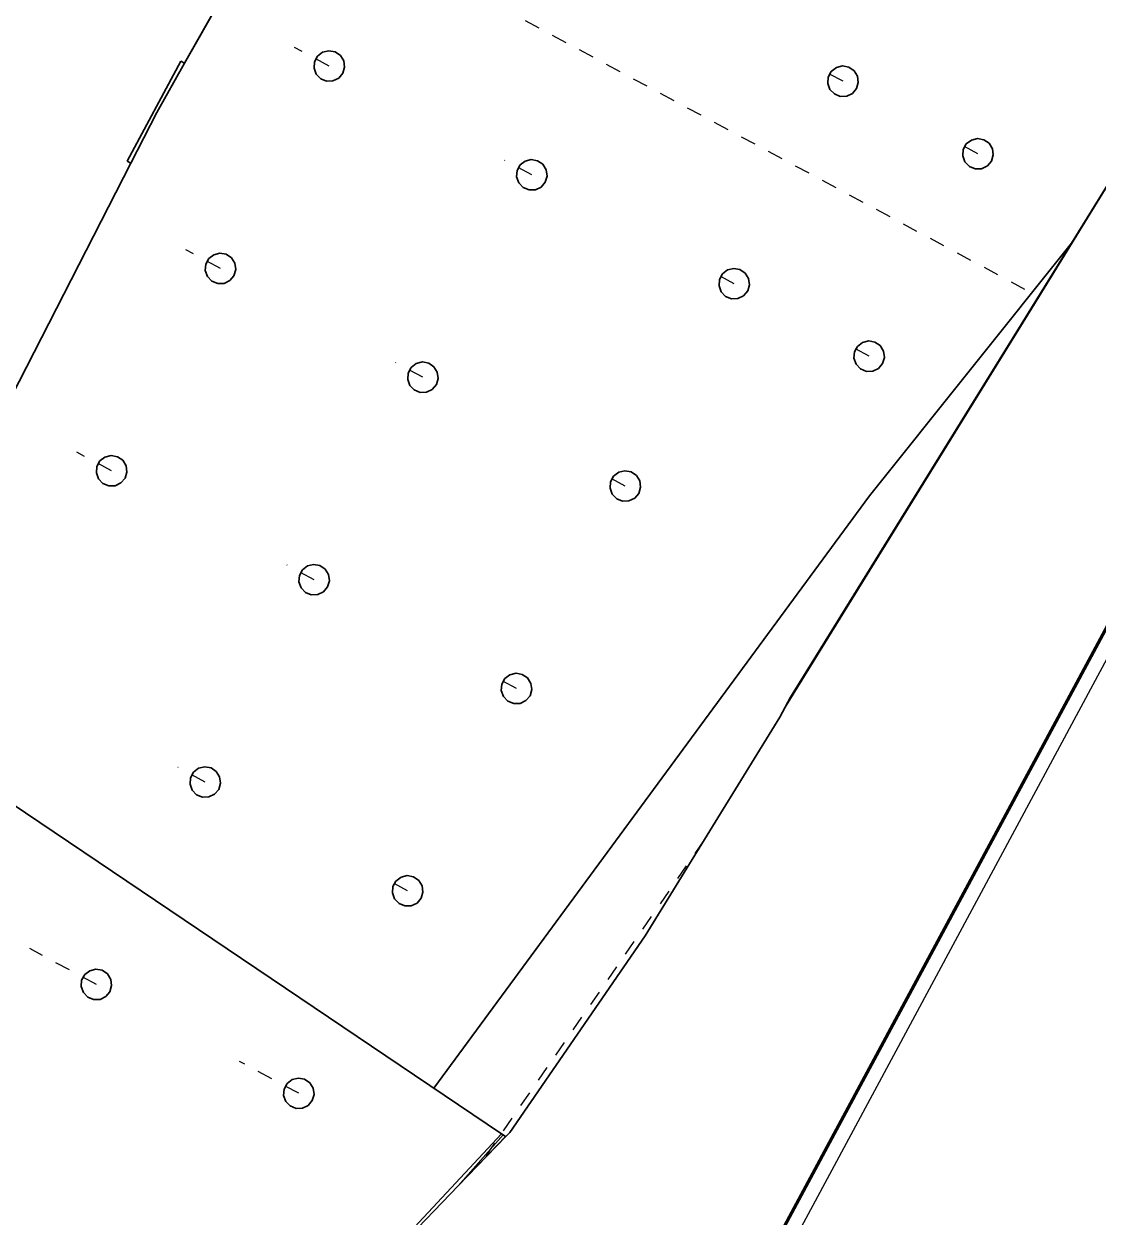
# Model space of a CAD drawing. Header units: metres. Extents: x 2711799 to 2711985, y 1236908 to 1237087.
# Drawn here: x 2711836.39 to 2711843.4, y 1236916.34 to 1236924.13 of the extents above; entities that cross this region are included whole.
import ezdxf

# ---------------------------------------------------------------- set-up
doc = ezdxf.new("R2010")
doc.units = ezdxf.units.M
doc.linetypes.add('AUSGEZOGEN', pattern=[0])
doc.linetypes.add('VERDECKT2_S2', pattern=[0.18, 0.1, -0.08])
for name, color, linetype, lineweight in [('XR$9$Beton Ansicht', 7, 'AUSGEZOGEN', 35), ('XR$9$Beton verdeckt vorne', 7, 'VERDECKT2_S2', 25), ('XR$9$STANDARD_1', 7, 'AUSGEZOGEN', 13)]:
    doc.layers.add(name, color=color, linetype=linetype, lineweight=lineweight)

msp = doc.modelspace()

# ---------------------------------------------------------------- linework, layer by layer
at = {"layer": 'XR$9$Beton Ansicht', "transparency": 33554687}
for p, q in [((2711837.4344, 1236923.8731, 640.05), (2711841.3089, 1236930.7367, 640.05)), ((2711837.4344, 1236923.8731, 640.05), (2711839.3667, 1236927.2962, 640.05)), ((2711839.3667, 1236927.2962, 640.05), (2711837.4344, 1236923.8731, 640.05)), ((2711837.0596, 1236923.2344, 640.05), (2711837.41, 1236923.8861, 640.05)), ((2711837.0596, 1236923.2344, 640.05), (2711837.41, 1236923.8861, 640.05)), ((2711837.41, 1236923.8861, 640.05), (2711837.0596, 1236923.2344, 640.05)), ((2711837.41, 1236923.8861, 640.05), (2711837.4344, 1236923.8731, 640.05)), ((2711837.4344, 1236923.8731, 640.05), (2711837.41, 1236923.8861, 640.05)), ((2711837.41, 1236923.8861, 640.05), (2711837.4344, 1236923.8731, 640.05)), ((2711838.2796, 1236923.8407, 640.05), (2711838.2827, 1236923.8822, 640.05)), ((2711838.2827, 1236923.8822, 640.05), (2711838.3024, 1236923.9188, 640.05)), ((2711838.3024, 1236923.9188, 640.05), (2711838.3353, 1236923.9443, 640.05)), ((2711838.3353, 1236923.9443, 640.05), (2711838.3757, 1236923.9541, 640.05)), ((2711838.3757, 1236923.9541, 640.05), (2711838.4166, 1236923.9467, 640.05)), ((2711838.4166, 1236923.9467, 640.05), (2711838.451, 1236923.9233, 640.05)), ((2711838.451, 1236923.9233, 640.05), (2711838.4729, 1236923.888, 640.05)), ((2711838.4729, 1236923.888, 640.05), (2711838.4784, 1236923.8468, 640.05)), ((2711837.4344, 1236923.8731, 640.05), (2711837.2524, 1236923.5508, 640.05)), ((2711837.2524, 1236923.5508, 640.05), (2711837.4344, 1236923.8731, 640.05)), ((2711838.2937, 1236923.8016, 640.05), (2711838.2796, 1236923.8407, 640.05)), ((2711838.3224, 1236923.7716, 640.05), (2711838.2937, 1236923.8016, 640.05)), ((2711838.4668, 1236923.8068, 640.05), (2711838.4399, 1236923.7751, 640.05)), ((2711838.4784, 1236923.8468, 640.05), (2711838.4668, 1236923.8068, 640.05)), ((2711841.6354, 1236923.7827, 640.05), (2711841.655, 1236923.8194, 640.05)), ((2711841.655, 1236923.8194, 640.05), (2711841.6879, 1236923.8448, 640.05)), ((2711841.6879, 1236923.8448, 640.05), (2711841.7283, 1236923.8547, 640.05)), ((2711841.7283, 1236923.8547, 640.05), (2711841.7692, 1236923.8473, 640.05)), ((2711841.7692, 1236923.8473, 640.05), (2711841.8036, 1236923.8239, 640.05)), ((2711841.8036, 1236923.8239, 640.05), (2711841.8255, 1236923.7885, 640.05)), ((2711838.3609, 1236923.7558, 640.05), (2711838.3224, 1236923.7716, 640.05)), ((2711838.4025, 1236923.7571, 640.05), (2711838.3609, 1236923.7558, 640.05)), ((2711838.4399, 1236923.7751, 640.05), (2711838.4025, 1236923.7571, 640.05)), ((2711841.6323, 1236923.7413, 640.05), (2711841.6354, 1236923.7827, 640.05)), ((2711841.6463, 1236923.7021, 640.05), (2711841.6323, 1236923.7413, 640.05)), ((2711841.8311, 1236923.7473, 640.05), (2711841.8194, 1236923.7074, 640.05)), ((2711841.8255, 1236923.7885, 640.05), (2711841.8311, 1236923.7473, 640.05)), ((2711843.9, 1236923.7951, 640.05), (2711843.0091, 1236922.3488, 640.05)), ((2711843.9, 1236923.7951, 640.05), (2711843.2219, 1236922.6985, 640.05)), ((2711843.2219, 1236922.6985, 640.05), (2711843.9, 1236923.7951, 640.05)), ((2711841.6751, 1236923.6721, 640.05), (2711841.6463, 1236923.7021, 640.05)), ((2711841.7135, 1236923.6563, 640.05), (2711841.6751, 1236923.6721, 640.05)), ((2711841.7551, 1236923.6576, 640.05), (2711841.7135, 1236923.6563, 640.05)), ((2711841.7926, 1236923.6757, 640.05), (2711841.7551, 1236923.6576, 640.05)), ((2711841.8194, 1236923.7074, 640.05), (2711841.7926, 1236923.6757, 640.05)), ((2711837.2524, 1236923.5508, 640.05), (2711837.0838, 1236923.2214, 640.05)), ((2711837.0838, 1236923.2214, 640.05), (2711837.2524, 1236923.5508, 640.05)), ((2711842.5161, 1236923.3092, 640.05), (2711842.5358, 1236923.3458, 640.05)), ((2711842.5358, 1236923.3458, 640.05), (2711842.5687, 1236923.3713, 640.05)), ((2711842.5687, 1236923.3713, 640.05), (2711842.6091, 1236923.3811, 640.05)), ((2711842.6091, 1236923.3811, 640.05), (2711842.65, 1236923.3737, 640.05)), ((2711842.65, 1236923.3737, 640.05), (2711842.6844, 1236923.3503, 640.05)), ((2711842.6844, 1236923.3503, 640.05), (2711842.7063, 1236923.315, 640.05)), ((2711842.513, 1236923.2677, 640.05), (2711842.5161, 1236923.3092, 640.05)), ((2711842.5271, 1236923.2286, 640.05), (2711842.513, 1236923.2677, 640.05)), ((2711842.7118, 1236923.2738, 640.05), (2711842.7002, 1236923.2338, 640.05)), ((2711842.7063, 1236923.315, 640.05), (2711842.7118, 1236923.2738, 640.05)), ((2711836.1081, 1236921.3163, 640.05), (2711837.0838, 1236923.2214, 640.05)), ((2711836.1081, 1236921.3163, 640.05), (2711837.0838, 1236923.2214, 640.05)), ((2711837.0838, 1236923.2214, 640.05), (2711836.1081, 1236921.3163, 640.05)), ((2711837.0838, 1236923.2214, 640.05), (2711837.0596, 1236923.2344, 640.05)), ((2711837.0838, 1236923.2214, 640.05), (2711837.0596, 1236923.2344, 640.05)), ((2711837.0596, 1236923.2344, 640.05), (2711837.0838, 1236923.2214, 640.05)), ((2711839.6039, 1236923.1719, 640.05), (2711839.6236, 1236923.2085, 640.05)), ((2711839.6236, 1236923.2085, 640.05), (2711839.6565, 1236923.234, 640.05)), ((2711839.6565, 1236923.234, 640.05), (2711839.6969, 1236923.2438, 640.05)), ((2711839.6969, 1236923.2438, 640.05), (2711839.7378, 1236923.2364, 640.05)), ((2711839.7378, 1236923.2364, 640.05), (2711839.7721, 1236923.213, 640.05)), ((2711839.7721, 1236923.213, 640.05), (2711839.794, 1236923.1777, 640.05)), ((2711839.794, 1236923.1777, 640.05), (2711839.7996, 1236923.1364, 640.05)), ((2711842.5558, 1236923.1985, 640.05), (2711842.5271, 1236923.2286, 640.05)), ((2711842.5943, 1236923.1828, 640.05), (2711842.5558, 1236923.1985, 640.05)), ((2711842.6359, 1236923.1841, 640.05), (2711842.5943, 1236923.1828, 640.05)), ((2711842.6733, 1236923.2021, 640.05), (2711842.6359, 1236923.1841, 640.05)), ((2711842.7002, 1236923.2338, 640.05), (2711842.6733, 1236923.2021, 640.05)), ((2711839.6008, 1236923.1304, 640.05), (2711839.6039, 1236923.1719, 640.05)), ((2711839.6148, 1236923.0913, 640.05), (2711839.6008, 1236923.1304, 640.05)), ((2711839.7996, 1236923.1364, 640.05), (2711839.788, 1236923.0965, 640.05)), ((2711839.6436, 1236923.0612, 640.05), (2711839.6148, 1236923.0913, 640.05)), ((2711839.6821, 1236923.0455, 640.05), (2711839.6436, 1236923.0612, 640.05)), ((2711839.7236, 1236923.0467, 640.05), (2711839.6821, 1236923.0455, 640.05)), ((2711839.7611, 1236923.0648, 640.05), (2711839.7236, 1236923.0467, 640.05)), ((2711839.788, 1236923.0965, 640.05), (2711839.7611, 1236923.0648, 640.05)), ((2711837.625, 1236922.6231, 640.05), (2711837.6654, 1236922.633, 640.05)), ((2711837.6654, 1236922.633, 640.05), (2711837.7063, 1236922.6256, 640.05)), ((2711843.2219, 1236922.6985, 640.05), (2711841.388, 1236919.7338, 640.05)), ((2711841.388, 1236919.7338, 640.05), (2711843.2219, 1236922.6985, 640.05)), ((2711841.905, 1236921.0494, 640.05), (2711843.2219, 1236922.6985, 640.05)), ((2711843.2219, 1236922.6985, 640.05), (2711841.905, 1236921.0494, 640.05)), ((2711837.5693, 1236922.5196, 640.05), (2711837.5724, 1236922.561, 640.05)), ((2711837.5724, 1236922.561, 640.05), (2711837.5921, 1236922.5977, 640.05)), ((2711837.5921, 1236922.5977, 640.05), (2711837.625, 1236922.6231, 640.05)), ((2711837.7063, 1236922.6256, 640.05), (2711837.7407, 1236922.6022, 640.05)), ((2711837.7407, 1236922.6022, 640.05), (2711837.7625, 1236922.5668, 640.05)), ((2711837.7625, 1236922.5668, 640.05), (2711837.7681, 1236922.5256, 640.05)), ((2711837.5834, 1236922.4804, 640.05), (2711837.5693, 1236922.5196, 640.05)), ((2711837.6121, 1236922.4504, 640.05), (2711837.5834, 1236922.4804, 640.05)), ((2711837.7565, 1236922.4857, 640.05), (2711837.7296, 1236922.454, 640.05)), ((2711837.7681, 1236922.5256, 640.05), (2711837.7565, 1236922.4857, 640.05)), ((2711840.925, 1236922.4616, 640.05), (2711840.9447, 1236922.4982, 640.05)), ((2711840.9447, 1236922.4982, 640.05), (2711840.9776, 1236922.5237, 640.05)), ((2711840.9776, 1236922.5237, 640.05), (2711841.018, 1236922.5335, 640.05)), ((2711841.018, 1236922.5335, 640.05), (2711841.0589, 1236922.5261, 640.05)), ((2711841.0589, 1236922.5261, 640.05), (2711841.0933, 1236922.5027, 640.05)), ((2711841.0933, 1236922.5027, 640.05), (2711841.1152, 1236922.4673, 640.05)), ((2711837.6506, 1236922.4346, 640.05), (2711837.6121, 1236922.4504, 640.05)), ((2711837.6922, 1236922.4359, 640.05), (2711837.6506, 1236922.4346, 640.05)), ((2711837.7296, 1236922.454, 640.05), (2711837.6922, 1236922.4359, 640.05)), ((2711840.922, 1236922.4201, 640.05), (2711840.925, 1236922.4616, 640.05)), ((2711840.936, 1236922.381, 640.05), (2711840.922, 1236922.4201, 640.05)), ((2711841.1208, 1236922.4261, 640.05), (2711841.1091, 1236922.3862, 640.05)), ((2711841.1152, 1236922.4673, 640.05), (2711841.1208, 1236922.4261, 640.05)), ((2711840.9647, 1236922.3509, 640.05), (2711840.936, 1236922.381, 640.05)), ((2711841.0032, 1236922.3352, 640.05), (2711840.9647, 1236922.3509, 640.05)), ((2711841.0448, 1236922.3364, 640.05), (2711841.0032, 1236922.3352, 640.05)), ((2711841.0822, 1236922.3545, 640.05), (2711841.0448, 1236922.3364, 640.05)), ((2711841.1091, 1236922.3862, 640.05), (2711841.0822, 1236922.3545, 640.05)), ((2711843.0091, 1236922.3488, 640.05), (2711841.3597, 1236919.6812, 640.05)), ((2711841.8058, 1236921.988, 640.05), (2711841.8255, 1236922.0247, 640.05)), ((2711841.8255, 1236922.0247, 640.05), (2711841.8584, 1236922.0501, 640.05)), ((2711841.8584, 1236922.0501, 640.05), (2711841.8988, 1236922.06, 640.05)), ((2711841.8988, 1236922.06, 640.05), (2711841.9397, 1236922.0526, 640.05)), ((2711841.9397, 1236922.0526, 640.05), (2711841.9741, 1236922.0292, 640.05)), ((2711841.9741, 1236922.0292, 640.05), (2711841.9959, 1236921.9938, 640.05)), ((2711841.8027, 1236921.9466, 640.05), (2711841.8058, 1236921.988, 640.05)), ((2711841.8168, 1236921.9074, 640.05), (2711841.8027, 1236921.9466, 640.05)), ((2711842.0015, 1236921.9526, 640.05), (2711841.9899, 1236921.9127, 640.05)), ((2711841.9959, 1236921.9938, 640.05), (2711842.0015, 1236921.9526, 640.05)), ((2711838.8936, 1236921.8507, 640.05), (2711838.9133, 1236921.8874, 640.05)), ((2711838.9133, 1236921.8874, 640.05), (2711838.9462, 1236921.9128, 640.05)), ((2711838.9462, 1236921.9128, 640.05), (2711838.9865, 1236921.9227, 640.05)), ((2711838.9865, 1236921.9227, 640.05), (2711839.0275, 1236921.9153, 640.05)), ((2711839.0275, 1236921.9153, 640.05), (2711839.0618, 1236921.8919, 640.05)), ((2711839.0618, 1236921.8919, 640.05), (2711839.0837, 1236921.8565, 640.05)), ((2711839.0837, 1236921.8565, 640.05), (2711839.0893, 1236921.8153, 640.05)), ((2711841.8455, 1236921.8774, 640.05), (2711841.8168, 1236921.9074, 640.05)), ((2711841.884, 1236921.8616, 640.05), (2711841.8455, 1236921.8774, 640.05)), ((2711841.9256, 1236921.8629, 640.05), (2711841.884, 1236921.8616, 640.05)), ((2711841.963, 1236921.881, 640.05), (2711841.9256, 1236921.8629, 640.05)), ((2711841.9899, 1236921.9127, 640.05), (2711841.963, 1236921.881, 640.05)), ((2711838.8905, 1236921.8093, 640.05), (2711838.8936, 1236921.8507, 640.05)), ((2711838.9045, 1236921.7701, 640.05), (2711838.8905, 1236921.8093, 640.05)), ((2711839.0777, 1236921.7754, 640.05), (2711839.0508, 1236921.7436, 640.05)), ((2711839.0893, 1236921.8153, 640.05), (2711839.0777, 1236921.7754, 640.05)), ((2711838.9333, 1236921.7401, 640.05), (2711838.9045, 1236921.7701, 640.05)), ((2711838.9718, 1236921.7243, 640.05), (2711838.9333, 1236921.7401, 640.05)), ((2711839.0133, 1236921.7256, 640.05), (2711838.9718, 1236921.7243, 640.05)), ((2711839.0508, 1236921.7436, 640.05), (2711839.0133, 1236921.7256, 640.05)), ((2711836.9147, 1236921.302, 640.05), (2711836.9551, 1236921.3118, 640.05)), ((2711836.9551, 1236921.3118, 640.05), (2711836.996, 1236921.3044, 640.05)), ((2711836.859, 1236921.1984, 640.05), (2711836.8621, 1236921.2399, 640.05)), ((2711836.8621, 1236921.2399, 640.05), (2711836.8818, 1236921.2765, 640.05)), ((2711836.8818, 1236921.2765, 640.05), (2711836.9147, 1236921.302, 640.05)), ((2711836.996, 1236921.3044, 640.05), (2711837.0304, 1236921.281, 640.05)), ((2711837.0304, 1236921.281, 640.05), (2711837.0522, 1236921.2456, 640.05)), ((2711837.0522, 1236921.2456, 640.05), (2711837.0578, 1236921.2044, 640.05)), ((2711836.8731, 1236921.1593, 640.05), (2711836.859, 1236921.1984, 640.05)), ((2711836.9018, 1236921.1292, 640.05), (2711836.8731, 1236921.1593, 640.05)), ((2711837.0462, 1236921.1645, 640.05), (2711837.0193, 1236921.1328, 640.05)), ((2711837.0578, 1236921.2044, 640.05), (2711837.0462, 1236921.1645, 640.05)), ((2711840.2147, 1236921.1404, 640.05), (2711840.2344, 1236921.177, 640.05)), ((2711840.2344, 1236921.177, 640.05), (2711840.2673, 1236921.2025, 640.05)), ((2711840.2673, 1236921.2025, 640.05), (2711840.3077, 1236921.2124, 640.05)), ((2711840.3077, 1236921.2124, 640.05), (2711840.3486, 1236921.205, 640.05)), ((2711840.3486, 1236921.205, 640.05), (2711840.383, 1236921.1816, 640.05)), ((2711840.383, 1236921.1816, 640.05), (2711840.4049, 1236921.1462, 640.05)), ((2711836.9403, 1236921.1135, 640.05), (2711836.9018, 1236921.1292, 640.05)), ((2711836.9818, 1236921.1147, 640.05), (2711836.9403, 1236921.1135, 640.05)), ((2711837.0193, 1236921.1328, 640.05), (2711836.9818, 1236921.1147, 640.05)), ((2711840.2116, 1236921.099, 640.05), (2711840.2147, 1236921.1404, 640.05)), ((2711840.2257, 1236921.0598, 640.05), (2711840.2116, 1236921.099, 640.05)), ((2711840.4105, 1236921.105, 640.05), (2711840.3988, 1236921.0651, 640.05)), ((2711840.4049, 1236921.1462, 640.05), (2711840.4105, 1236921.105, 640.05)), ((2711839.0605, 1236917.1832, 640.05), (2711841.905, 1236921.0494, 640.05)), ((2711841.905, 1236921.0494, 640.05), (2711839.0605, 1236917.1832, 640.05)), ((2711840.2544, 1236921.0298, 640.05), (2711840.2257, 1236921.0598, 640.05)), ((2711840.2929, 1236921.014, 640.05), (2711840.2544, 1236921.0298, 640.05)), ((2711840.3345, 1236921.0153, 640.05), (2711840.2929, 1236921.014, 640.05)), ((2711840.3719, 1236921.0333, 640.05), (2711840.3345, 1236921.0153, 640.05)), ((2711840.3988, 1236921.0651, 640.05), (2711840.3719, 1236921.0333, 640.05)), ((2711838.1802, 1236920.4881, 640.05), (2711838.1833, 1236920.5296, 640.05)), ((2711838.1833, 1236920.5296, 640.05), (2711838.203, 1236920.5662, 640.05)), ((2711838.203, 1236920.5662, 640.05), (2711838.2358, 1236920.5916, 640.05)), ((2711838.2358, 1236920.5916, 640.05), (2711838.2762, 1236920.6015, 640.05)), ((2711838.2762, 1236920.6015, 640.05), (2711838.3172, 1236920.5941, 640.05)), ((2711838.3172, 1236920.5941, 640.05), (2711838.3515, 1236920.5707, 640.05)), ((2711838.3515, 1236920.5707, 640.05), (2711838.3734, 1236920.5353, 640.05)), ((2711838.3734, 1236920.5353, 640.05), (2711838.379, 1236920.4941, 640.05)), ((2711838.1942, 1236920.449, 640.05), (2711838.1802, 1236920.4881, 640.05)), ((2711838.3673, 1236920.4542, 640.05), (2711838.3405, 1236920.4225, 640.05)), ((2711838.379, 1236920.4941, 640.05), (2711838.3673, 1236920.4542, 640.05)), ((2711838.223, 1236920.4189, 640.05), (2711838.1942, 1236920.449, 640.05)), ((2711838.2614, 1236920.4032, 640.05), (2711838.223, 1236920.4189, 640.05)), ((2711838.303, 1236920.4044, 640.05), (2711838.2614, 1236920.4032, 640.05)), ((2711838.3405, 1236920.4225, 640.05), (2711838.303, 1236920.4044, 640.05)), ((2711839.5044, 1236919.8193, 640.05), (2711839.5241, 1236919.8559, 640.05)), ((2711839.5241, 1236919.8559, 640.05), (2711839.557, 1236919.8813, 640.05)), ((2711839.557, 1236919.8813, 640.05), (2711839.5974, 1236919.8912, 640.05)), ((2711839.5974, 1236919.8912, 640.05), (2711839.6383, 1236919.8838, 640.05)), ((2711839.6383, 1236919.8838, 640.05), (2711839.6727, 1236919.8604, 640.05)), ((2711839.6727, 1236919.8604, 640.05), (2711839.6945, 1236919.825, 640.05)), ((2711839.5013, 1236919.7778, 640.05), (2711839.5044, 1236919.8193, 640.05)), ((2711839.5154, 1236919.7387, 640.05), (2711839.5013, 1236919.7778, 640.05)), ((2711839.7001, 1236919.7838, 640.05), (2711839.6885, 1236919.7439, 640.05)), ((2711839.6945, 1236919.825, 640.05), (2711839.7001, 1236919.7838, 640.05)), ((2711839.5029, 1236916.8851, 640.05), (2711835.292, 1236919.7227, 640.05)), ((2711835.292, 1236919.7227, 640.05), (2711839.5029, 1236916.8851, 640.05)), ((2711839.5441, 1236919.7086, 640.05), (2711839.5154, 1236919.7387, 640.05)), ((2711839.5826, 1236919.6929, 640.05), (2711839.5441, 1236919.7086, 640.05)), ((2711839.6242, 1236919.6941, 640.05), (2711839.5826, 1236919.6929, 640.05)), ((2711839.6616, 1236919.7122, 640.05), (2711839.6242, 1236919.6941, 640.05)), ((2711839.6885, 1236919.7439, 640.05), (2711839.6616, 1236919.7122, 640.05)), ((2711841.388, 1236919.7338, 640.05), (2711841.3187, 1236919.6049, 640.05)), ((2711841.3187, 1236919.6049, 640.05), (2711841.388, 1236919.7338, 640.05)), ((2711841.3187, 1236919.6049, 640.05), (2711840.4394, 1236918.1775, 640.05)), ((2711840.4394, 1236918.1775, 640.05), (2711841.3187, 1236919.6049, 640.05)), ((2711837.4699, 1236919.1669, 640.05), (2711837.473, 1236919.2084, 640.05)), ((2711837.473, 1236919.2084, 640.05), (2711837.4926, 1236919.245, 640.05)), ((2711837.4926, 1236919.245, 640.05), (2711837.5255, 1236919.2705, 640.05)), ((2711837.5255, 1236919.2705, 640.05), (2711837.5659, 1236919.2804, 640.05)), ((2711837.5659, 1236919.2804, 640.05), (2711837.6068, 1236919.273, 640.05)), ((2711837.6068, 1236919.273, 640.05), (2711837.6412, 1236919.2495, 640.05)), ((2711837.6412, 1236919.2495, 640.05), (2711837.6631, 1236919.2142, 640.05)), ((2711837.6631, 1236919.2142, 640.05), (2711837.6687, 1236919.173, 640.05)), ((2711837.4839, 1236919.1278, 640.05), (2711837.4699, 1236919.1669, 640.05)), ((2711837.5127, 1236919.0978, 640.05), (2711837.4839, 1236919.1278, 640.05)), ((2711837.657, 1236919.1331, 640.05), (2711837.6302, 1236919.1013, 640.05)), ((2711837.6687, 1236919.173, 640.05), (2711837.657, 1236919.1331, 640.05)), ((2711837.5511, 1236919.082, 640.05), (2711837.5127, 1236919.0978, 640.05)), ((2711837.5927, 1236919.0833, 640.05), (2711837.5511, 1236919.082, 640.05)), ((2711837.6302, 1236919.1013, 640.05), (2711837.5927, 1236919.0833, 640.05)), ((2711838.7941, 1236918.4981, 640.05), (2711838.8138, 1236918.5347, 640.05)), ((2711838.8138, 1236918.5347, 640.05), (2711838.8467, 1236918.5602, 640.05)), ((2711838.8467, 1236918.5602, 640.05), (2711838.8871, 1236918.5701, 640.05)), ((2711838.8871, 1236918.5701, 640.05), (2711838.928, 1236918.5626, 640.05)), ((2711838.928, 1236918.5626, 640.05), (2711838.9624, 1236918.5392, 640.05)), ((2711838.9624, 1236918.5392, 640.05), (2711838.9842, 1236918.5039, 640.05)), ((2711838.791, 1236918.4566, 640.05), (2711838.7941, 1236918.4981, 640.05)), ((2711838.8051, 1236918.4175, 640.05), (2711838.791, 1236918.4566, 640.05)), ((2711838.9898, 1236918.4627, 640.05), (2711838.9782, 1236918.4227, 640.05)), ((2711838.9842, 1236918.5039, 640.05), (2711838.9898, 1236918.4627, 640.05)), ((2711838.8338, 1236918.3875, 640.05), (2711838.8051, 1236918.4175, 640.05)), ((2711838.8723, 1236918.3717, 640.05), (2711838.8338, 1236918.3875, 640.05)), ((2711838.9139, 1236918.373, 640.05), (2711838.8723, 1236918.3717, 640.05)), ((2711838.9513, 1236918.391, 640.05), (2711838.9139, 1236918.373, 640.05)), ((2711838.9782, 1236918.4227, 640.05), (2711838.9513, 1236918.391, 640.05)), ((2711840.4394, 1236918.1775, 640.05), (2711839.5561, 1236916.8932, 640.05)), ((2711839.5561, 1236916.8932, 640.05), (2711840.4394, 1236918.1775, 640.05)), ((2711836.8152, 1236917.9493, 640.05), (2711836.8556, 1236917.9592, 640.05)), ((2711836.8556, 1236917.9592, 640.05), (2711836.8965, 1236917.9518, 640.05)), ((2711836.7596, 1236917.8458, 640.05), (2711836.7626, 1236917.8873, 640.05)), ((2711836.7626, 1236917.8873, 640.05), (2711836.7823, 1236917.9239, 640.05)), ((2711836.7823, 1236917.9239, 640.05), (2711836.8152, 1236917.9493, 640.05)), ((2711836.8965, 1236917.9518, 640.05), (2711836.9309, 1236917.9284, 640.05)), ((2711836.9309, 1236917.9284, 640.05), (2711836.9528, 1236917.893, 640.05)), ((2711836.9528, 1236917.893, 640.05), (2711836.9584, 1236917.8518, 640.05)), ((2711836.7736, 1236917.8067, 640.05), (2711836.7596, 1236917.8458, 640.05)), ((2711836.8023, 1236917.7766, 640.05), (2711836.7736, 1236917.8067, 640.05)), ((2711836.9467, 1236917.8119, 640.05), (2711836.9198, 1236917.7802, 640.05)), ((2711836.9584, 1236917.8518, 640.05), (2711836.9467, 1236917.8119, 640.05)), ((2711836.8408, 1236917.7609, 640.05), (2711836.8023, 1236917.7766, 640.05)), ((2711836.8824, 1236917.7621, 640.05), (2711836.8408, 1236917.7609, 640.05)), ((2711836.9198, 1236917.7802, 640.05), (2711836.8824, 1236917.7621, 640.05)), ((2711838.0838, 1236917.1769, 640.05), (2711838.1035, 1236917.2136, 640.05)), ((2711838.1035, 1236917.2136, 640.05), (2711838.1364, 1236917.239, 640.05)), ((2711838.1364, 1236917.239, 640.05), (2711838.1768, 1236917.2489, 640.05)), ((2711838.1768, 1236917.2489, 640.05), (2711838.2177, 1236917.2415, 640.05)), ((2711838.2177, 1236917.2415, 640.05), (2711838.2521, 1236917.2181, 640.05)), ((2711838.2521, 1236917.2181, 640.05), (2711838.2739, 1236917.1827, 640.05)), ((2711838.2739, 1236917.1827, 640.05), (2711838.2795, 1236917.1415, 640.05)), ((2711838.0807, 1236917.1355, 640.05), (2711838.0838, 1236917.1769, 640.05)), ((2711838.0948, 1236917.0963, 640.05), (2711838.0807, 1236917.1355, 640.05)), ((2711838.2795, 1236917.1415, 640.05), (2711838.2679, 1236917.1016, 640.05)), ((2711838.1235, 1236917.0663, 640.05), (2711838.0948, 1236917.0963, 640.05)), ((2711838.162, 1236917.0505, 640.05), (2711838.1235, 1236917.0663, 640.05)), ((2711838.2035, 1236917.0518, 640.05), (2711838.162, 1236917.0505, 640.05)), ((2711838.241, 1236917.0699, 640.05), (2711838.2035, 1236917.0518, 640.05)), ((2711838.2679, 1236917.1016, 640.05), (2711838.241, 1236917.0699, 640.05)), ((2711839.5029, 1236916.8851, 640.05), (2711838.9032, 1236916.2419, 640.05)), ((2711838.9032, 1236916.2419, 640.05), (2711839.5029, 1236916.8851, 640.05)), ((2711839.5128, 1236916.8784, 640.05), (2711839.2191, 1236916.5443, 640.05)), ((2711839.5128, 1236916.8784, 640.05), (2711839.5029, 1236916.8851, 640.05)), ((2711839.5029, 1236916.8851, 640.05), (2711839.5128, 1236916.8784, 640.05)), ((2711839.5285, 1236916.8678, 640.05), (2711839.5128, 1236916.8784, 640.05)), ((2711839.5128, 1236916.8784, 640.05), (2711839.5285, 1236916.8678, 640.05)), ((2711839.5561, 1236916.8932, 640.05), (2711839.5304, 1236916.8666, 640.05)), ((2711839.5304, 1236916.8666, 640.05), (2711839.5561, 1236916.8932, 640.05)), ((2711839.5285, 1236916.8678, 640.05), (2711839.2191, 1236916.5443, 640.05)), ((2711839.5304, 1236916.8666, 640.05), (2711839.2191, 1236916.5443, 640.05)), ((2711839.5304, 1236916.8666, 640.05), (2711839.5285, 1236916.8678, 640.05)), ((2711839.5285, 1236916.8678, 640.05), (2711839.5304, 1236916.8666, 640.05)), ((2711839.2191, 1236916.5443, 640.05), (2711838.195, 1236915.4842, 640.05))]:
    msp.add_line(p, q, dxfattribs=at)
at = {"layer": 'XR$9$Beton Ansicht', "color": 7, "linetype": 'AUSGEZOGEN', "lineweight": 35, "transparency": 33554687}
for p, q in [((2711837.4344, 1236923.8731, 640.05), (2711841.3089, 1236930.7367, 640.05)), ((2711837.4344, 1236923.8731, 640.05), (2711839.3667, 1236927.2962, 640.05)), ((2711839.3667, 1236927.2962, 640.05), (2711837.4344, 1236923.8731, 640.05)), ((2711837.0596, 1236923.2344, 640.05), (2711837.41, 1236923.8861, 640.05)), ((2711837.0596, 1236923.2344, 640.05), (2711837.41, 1236923.8861, 640.05)), ((2711837.41, 1236923.8861, 640.05), (2711837.0596, 1236923.2344, 640.05)), ((2711837.41, 1236923.8861, 640.05), (2711837.4344, 1236923.8731, 640.05)), ((2711837.4344, 1236923.8731, 640.05), (2711837.41, 1236923.8861, 640.05)), ((2711837.41, 1236923.8861, 640.05), (2711837.4344, 1236923.8731, 640.05)), ((2711838.2796, 1236923.8407, 640.05), (2711838.2827, 1236923.8822, 640.05)), ((2711838.2827, 1236923.8822, 640.05), (2711838.3024, 1236923.9188, 640.05)), ((2711838.3024, 1236923.9188, 640.05), (2711838.3353, 1236923.9443, 640.05)), ((2711838.3353, 1236923.9443, 640.05), (2711838.3757, 1236923.9541, 640.05)), ((2711838.3757, 1236923.9541, 640.05), (2711838.4166, 1236923.9467, 640.05)), ((2711838.4166, 1236923.9467, 640.05), (2711838.451, 1236923.9233, 640.05)), ((2711838.451, 1236923.9233, 640.05), (2711838.4729, 1236923.888, 640.05)), ((2711838.4729, 1236923.888, 640.05), (2711838.4784, 1236923.8468, 640.05)), ((2711837.4344, 1236923.8731, 640.05), (2711837.2524, 1236923.5508, 640.05)), ((2711837.2524, 1236923.5508, 640.05), (2711837.4344, 1236923.8731, 640.05)), ((2711838.2937, 1236923.8016, 640.05), (2711838.2796, 1236923.8407, 640.05)), ((2711838.3224, 1236923.7716, 640.05), (2711838.2937, 1236923.8016, 640.05)), ((2711838.4668, 1236923.8068, 640.05), (2711838.4399, 1236923.7751, 640.05)), ((2711838.4784, 1236923.8468, 640.05), (2711838.4668, 1236923.8068, 640.05)), ((2711841.6354, 1236923.7827, 640.05), (2711841.655, 1236923.8194, 640.05)), ((2711841.655, 1236923.8194, 640.05), (2711841.6879, 1236923.8448, 640.05)), ((2711841.6879, 1236923.8448, 640.05), (2711841.7283, 1236923.8547, 640.05)), ((2711841.7283, 1236923.8547, 640.05), (2711841.7692, 1236923.8473, 640.05)), ((2711841.7692, 1236923.8473, 640.05), (2711841.8036, 1236923.8239, 640.05)), ((2711841.8036, 1236923.8239, 640.05), (2711841.8255, 1236923.7885, 640.05)), ((2711838.3609, 1236923.7558, 640.05), (2711838.3224, 1236923.7716, 640.05)), ((2711838.4025, 1236923.7571, 640.05), (2711838.3609, 1236923.7558, 640.05)), ((2711838.4399, 1236923.7751, 640.05), (2711838.4025, 1236923.7571, 640.05)), ((2711841.6323, 1236923.7413, 640.05), (2711841.6354, 1236923.7827, 640.05)), ((2711841.6463, 1236923.7021, 640.05), (2711841.6323, 1236923.7413, 640.05)), ((2711841.8311, 1236923.7473, 640.05), (2711841.8194, 1236923.7074, 640.05)), ((2711841.8255, 1236923.7885, 640.05), (2711841.8311, 1236923.7473, 640.05)), ((2711843.9, 1236923.7951, 640.05), (2711843.0091, 1236922.3488, 640.05)), ((2711843.9, 1236923.7951, 640.05), (2711843.2219, 1236922.6985, 640.05)), ((2711843.2219, 1236922.6985, 640.05), (2711843.9, 1236923.7951, 640.05)), ((2711841.6751, 1236923.6721, 640.05), (2711841.6463, 1236923.7021, 640.05)), ((2711841.7135, 1236923.6563, 640.05), (2711841.6751, 1236923.6721, 640.05)), ((2711841.7551, 1236923.6576, 640.05), (2711841.7135, 1236923.6563, 640.05)), ((2711841.7926, 1236923.6757, 640.05), (2711841.7551, 1236923.6576, 640.05)), ((2711841.8194, 1236923.7074, 640.05), (2711841.7926, 1236923.6757, 640.05)), ((2711837.2524, 1236923.5508, 640.05), (2711837.0838, 1236923.2214, 640.05)), ((2711837.0838, 1236923.2214, 640.05), (2711837.2524, 1236923.5508, 640.05)), ((2711842.5161, 1236923.3092, 640.05), (2711842.5358, 1236923.3458, 640.05)), ((2711842.5358, 1236923.3458, 640.05), (2711842.5687, 1236923.3713, 640.05)), ((2711842.5687, 1236923.3713, 640.05), (2711842.6091, 1236923.3811, 640.05)), ((2711842.6091, 1236923.3811, 640.05), (2711842.65, 1236923.3737, 640.05)), ((2711842.65, 1236923.3737, 640.05), (2711842.6844, 1236923.3503, 640.05)), ((2711842.6844, 1236923.3503, 640.05), (2711842.7063, 1236923.315, 640.05)), ((2711842.513, 1236923.2677, 640.05), (2711842.5161, 1236923.3092, 640.05)), ((2711842.5271, 1236923.2286, 640.05), (2711842.513, 1236923.2677, 640.05)), ((2711842.7118, 1236923.2738, 640.05), (2711842.7002, 1236923.2338, 640.05)), ((2711842.7063, 1236923.315, 640.05), (2711842.7118, 1236923.2738, 640.05)), ((2711836.1081, 1236921.3163, 640.05), (2711837.0838, 1236923.2214, 640.05)), ((2711836.1081, 1236921.3163, 640.05), (2711837.0838, 1236923.2214, 640.05)), ((2711837.0838, 1236923.2214, 640.05), (2711836.1081, 1236921.3163, 640.05)), ((2711837.0838, 1236923.2214, 640.05), (2711837.0596, 1236923.2344, 640.05)), ((2711837.0838, 1236923.2214, 640.05), (2711837.0596, 1236923.2344, 640.05)), ((2711837.0596, 1236923.2344, 640.05), (2711837.0838, 1236923.2214, 640.05)), ((2711839.6039, 1236923.1719, 640.05), (2711839.6236, 1236923.2085, 640.05)), ((2711839.6236, 1236923.2085, 640.05), (2711839.6565, 1236923.234, 640.05)), ((2711839.6565, 1236923.234, 640.05), (2711839.6969, 1236923.2438, 640.05)), ((2711839.6969, 1236923.2438, 640.05), (2711839.7378, 1236923.2364, 640.05)), ((2711839.7378, 1236923.2364, 640.05), (2711839.7721, 1236923.213, 640.05)), ((2711839.7721, 1236923.213, 640.05), (2711839.794, 1236923.1777, 640.05)), ((2711839.794, 1236923.1777, 640.05), (2711839.7996, 1236923.1364, 640.05)), ((2711842.5558, 1236923.1985, 640.05), (2711842.5271, 1236923.2286, 640.05)), ((2711842.5943, 1236923.1828, 640.05), (2711842.5558, 1236923.1985, 640.05)), ((2711842.6359, 1236923.1841, 640.05), (2711842.5943, 1236923.1828, 640.05)), ((2711842.6733, 1236923.2021, 640.05), (2711842.6359, 1236923.1841, 640.05)), ((2711842.7002, 1236923.2338, 640.05), (2711842.6733, 1236923.2021, 640.05)), ((2711839.6008, 1236923.1304, 640.05), (2711839.6039, 1236923.1719, 640.05)), ((2711839.6148, 1236923.0913, 640.05), (2711839.6008, 1236923.1304, 640.05)), ((2711839.7996, 1236923.1364, 640.05), (2711839.788, 1236923.0965, 640.05)), ((2711839.6436, 1236923.0612, 640.05), (2711839.6148, 1236923.0913, 640.05)), ((2711839.6821, 1236923.0455, 640.05), (2711839.6436, 1236923.0612, 640.05)), ((2711839.7236, 1236923.0467, 640.05), (2711839.6821, 1236923.0455, 640.05)), ((2711839.7611, 1236923.0648, 640.05), (2711839.7236, 1236923.0467, 640.05)), ((2711839.788, 1236923.0965, 640.05), (2711839.7611, 1236923.0648, 640.05)), ((2711837.625, 1236922.6231, 640.05), (2711837.6654, 1236922.633, 640.05)), ((2711837.6654, 1236922.633, 640.05), (2711837.7063, 1236922.6256, 640.05)), ((2711843.2219, 1236922.6985, 640.05), (2711841.388, 1236919.7338, 640.05)), ((2711841.388, 1236919.7338, 640.05), (2711843.2219, 1236922.6985, 640.05)), ((2711841.905, 1236921.0494, 640.05), (2711843.2219, 1236922.6985, 640.05)), ((2711843.2219, 1236922.6985, 640.05), (2711841.905, 1236921.0494, 640.05)), ((2711837.5693, 1236922.5196, 640.05), (2711837.5724, 1236922.561, 640.05)), ((2711837.5724, 1236922.561, 640.05), (2711837.5921, 1236922.5977, 640.05)), ((2711837.5921, 1236922.5977, 640.05), (2711837.625, 1236922.6231, 640.05)), ((2711837.7063, 1236922.6256, 640.05), (2711837.7407, 1236922.6022, 640.05)), ((2711837.7407, 1236922.6022, 640.05), (2711837.7625, 1236922.5668, 640.05)), ((2711837.7625, 1236922.5668, 640.05), (2711837.7681, 1236922.5256, 640.05)), ((2711837.5834, 1236922.4804, 640.05), (2711837.5693, 1236922.5196, 640.05)), ((2711837.6121, 1236922.4504, 640.05), (2711837.5834, 1236922.4804, 640.05)), ((2711837.7565, 1236922.4857, 640.05), (2711837.7296, 1236922.454, 640.05)), ((2711837.7681, 1236922.5256, 640.05), (2711837.7565, 1236922.4857, 640.05)), ((2711840.925, 1236922.4616, 640.05), (2711840.9447, 1236922.4982, 640.05)), ((2711840.9447, 1236922.4982, 640.05), (2711840.9776, 1236922.5237, 640.05)), ((2711840.9776, 1236922.5237, 640.05), (2711841.018, 1236922.5335, 640.05)), ((2711841.018, 1236922.5335, 640.05), (2711841.0589, 1236922.5261, 640.05)), ((2711841.0589, 1236922.5261, 640.05), (2711841.0933, 1236922.5027, 640.05)), ((2711841.0933, 1236922.5027, 640.05), (2711841.1152, 1236922.4673, 640.05)), ((2711837.6506, 1236922.4346, 640.05), (2711837.6121, 1236922.4504, 640.05)), ((2711837.6922, 1236922.4359, 640.05), (2711837.6506, 1236922.4346, 640.05)), ((2711837.7296, 1236922.454, 640.05), (2711837.6922, 1236922.4359, 640.05)), ((2711840.922, 1236922.4201, 640.05), (2711840.925, 1236922.4616, 640.05)), ((2711840.936, 1236922.381, 640.05), (2711840.922, 1236922.4201, 640.05)), ((2711841.1208, 1236922.4261, 640.05), (2711841.1091, 1236922.3862, 640.05)), ((2711841.1152, 1236922.4673, 640.05), (2711841.1208, 1236922.4261, 640.05)), ((2711840.9647, 1236922.3509, 640.05), (2711840.936, 1236922.381, 640.05)), ((2711841.0032, 1236922.3352, 640.05), (2711840.9647, 1236922.3509, 640.05)), ((2711841.0448, 1236922.3364, 640.05), (2711841.0032, 1236922.3352, 640.05)), ((2711841.0822, 1236922.3545, 640.05), (2711841.0448, 1236922.3364, 640.05)), ((2711841.1091, 1236922.3862, 640.05), (2711841.0822, 1236922.3545, 640.05)), ((2711843.0091, 1236922.3488, 640.05), (2711841.3597, 1236919.6812, 640.05)), ((2711841.8058, 1236921.988, 640.05), (2711841.8255, 1236922.0247, 640.05)), ((2711841.8255, 1236922.0247, 640.05), (2711841.8584, 1236922.0501, 640.05)), ((2711841.8584, 1236922.0501, 640.05), (2711841.8988, 1236922.06, 640.05)), ((2711841.8988, 1236922.06, 640.05), (2711841.9397, 1236922.0526, 640.05)), ((2711841.9397, 1236922.0526, 640.05), (2711841.9741, 1236922.0292, 640.05)), ((2711841.9741, 1236922.0292, 640.05), (2711841.9959, 1236921.9938, 640.05)), ((2711841.8027, 1236921.9466, 640.05), (2711841.8058, 1236921.988, 640.05)), ((2711841.8168, 1236921.9074, 640.05), (2711841.8027, 1236921.9466, 640.05)), ((2711842.0015, 1236921.9526, 640.05), (2711841.9899, 1236921.9127, 640.05)), ((2711841.9959, 1236921.9938, 640.05), (2711842.0015, 1236921.9526, 640.05)), ((2711838.8936, 1236921.8507, 640.05), (2711838.9133, 1236921.8874, 640.05)), ((2711838.9133, 1236921.8874, 640.05), (2711838.9462, 1236921.9128, 640.05)), ((2711838.9462, 1236921.9128, 640.05), (2711838.9865, 1236921.9227, 640.05)), ((2711838.9865, 1236921.9227, 640.05), (2711839.0275, 1236921.9153, 640.05)), ((2711839.0275, 1236921.9153, 640.05), (2711839.0618, 1236921.8919, 640.05)), ((2711839.0618, 1236921.8919, 640.05), (2711839.0837, 1236921.8565, 640.05)), ((2711839.0837, 1236921.8565, 640.05), (2711839.0893, 1236921.8153, 640.05)), ((2711841.8455, 1236921.8774, 640.05), (2711841.8168, 1236921.9074, 640.05)), ((2711841.884, 1236921.8616, 640.05), (2711841.8455, 1236921.8774, 640.05)), ((2711841.9256, 1236921.8629, 640.05), (2711841.884, 1236921.8616, 640.05)), ((2711841.963, 1236921.881, 640.05), (2711841.9256, 1236921.8629, 640.05)), ((2711841.9899, 1236921.9127, 640.05), (2711841.963, 1236921.881, 640.05)), ((2711838.8905, 1236921.8093, 640.05), (2711838.8936, 1236921.8507, 640.05)), ((2711838.9045, 1236921.7701, 640.05), (2711838.8905, 1236921.8093, 640.05)), ((2711839.0777, 1236921.7754, 640.05), (2711839.0508, 1236921.7436, 640.05)), ((2711839.0893, 1236921.8153, 640.05), (2711839.0777, 1236921.7754, 640.05)), ((2711838.9333, 1236921.7401, 640.05), (2711838.9045, 1236921.7701, 640.05)), ((2711838.9718, 1236921.7243, 640.05), (2711838.9333, 1236921.7401, 640.05)), ((2711839.0133, 1236921.7256, 640.05), (2711838.9718, 1236921.7243, 640.05)), ((2711839.0508, 1236921.7436, 640.05), (2711839.0133, 1236921.7256, 640.05)), ((2711836.9147, 1236921.302, 640.05), (2711836.9551, 1236921.3118, 640.05)), ((2711836.9551, 1236921.3118, 640.05), (2711836.996, 1236921.3044, 640.05)), ((2711836.859, 1236921.1984, 640.05), (2711836.8621, 1236921.2399, 640.05)), ((2711836.8621, 1236921.2399, 640.05), (2711836.8818, 1236921.2765, 640.05)), ((2711836.8818, 1236921.2765, 640.05), (2711836.9147, 1236921.302, 640.05)), ((2711836.996, 1236921.3044, 640.05), (2711837.0304, 1236921.281, 640.05)), ((2711837.0304, 1236921.281, 640.05), (2711837.0522, 1236921.2456, 640.05)), ((2711837.0522, 1236921.2456, 640.05), (2711837.0578, 1236921.2044, 640.05)), ((2711836.8731, 1236921.1593, 640.05), (2711836.859, 1236921.1984, 640.05)), ((2711836.9018, 1236921.1292, 640.05), (2711836.8731, 1236921.1593, 640.05)), ((2711837.0462, 1236921.1645, 640.05), (2711837.0193, 1236921.1328, 640.05)), ((2711837.0578, 1236921.2044, 640.05), (2711837.0462, 1236921.1645, 640.05)), ((2711840.2147, 1236921.1404, 640.05), (2711840.2344, 1236921.177, 640.05)), ((2711840.2344, 1236921.177, 640.05), (2711840.2673, 1236921.2025, 640.05)), ((2711840.2673, 1236921.2025, 640.05), (2711840.3077, 1236921.2124, 640.05)), ((2711840.3077, 1236921.2124, 640.05), (2711840.3486, 1236921.205, 640.05)), ((2711840.3486, 1236921.205, 640.05), (2711840.383, 1236921.1816, 640.05)), ((2711840.383, 1236921.1816, 640.05), (2711840.4049, 1236921.1462, 640.05)), ((2711836.9403, 1236921.1135, 640.05), (2711836.9018, 1236921.1292, 640.05)), ((2711836.9818, 1236921.1147, 640.05), (2711836.9403, 1236921.1135, 640.05)), ((2711837.0193, 1236921.1328, 640.05), (2711836.9818, 1236921.1147, 640.05)), ((2711840.2116, 1236921.099, 640.05), (2711840.2147, 1236921.1404, 640.05)), ((2711840.2257, 1236921.0598, 640.05), (2711840.2116, 1236921.099, 640.05)), ((2711840.4105, 1236921.105, 640.05), (2711840.3988, 1236921.0651, 640.05)), ((2711840.4049, 1236921.1462, 640.05), (2711840.4105, 1236921.105, 640.05)), ((2711839.0605, 1236917.1832, 640.05), (2711841.905, 1236921.0494, 640.05)), ((2711841.905, 1236921.0494, 640.05), (2711839.0605, 1236917.1832, 640.05)), ((2711840.2544, 1236921.0298, 640.05), (2711840.2257, 1236921.0598, 640.05)), ((2711840.2929, 1236921.014, 640.05), (2711840.2544, 1236921.0298, 640.05)), ((2711840.3345, 1236921.0153, 640.05), (2711840.2929, 1236921.014, 640.05)), ((2711840.3719, 1236921.0333, 640.05), (2711840.3345, 1236921.0153, 640.05)), ((2711840.3988, 1236921.0651, 640.05), (2711840.3719, 1236921.0333, 640.05)), ((2711838.1802, 1236920.4881, 640.05), (2711838.1833, 1236920.5296, 640.05)), ((2711838.1833, 1236920.5296, 640.05), (2711838.203, 1236920.5662, 640.05)), ((2711838.203, 1236920.5662, 640.05), (2711838.2358, 1236920.5916, 640.05)), ((2711838.2358, 1236920.5916, 640.05), (2711838.2762, 1236920.6015, 640.05)), ((2711838.2762, 1236920.6015, 640.05), (2711838.3172, 1236920.5941, 640.05)), ((2711838.3172, 1236920.5941, 640.05), (2711838.3515, 1236920.5707, 640.05)), ((2711838.3515, 1236920.5707, 640.05), (2711838.3734, 1236920.5353, 640.05)), ((2711838.3734, 1236920.5353, 640.05), (2711838.379, 1236920.4941, 640.05)), ((2711838.1942, 1236920.449, 640.05), (2711838.1802, 1236920.4881, 640.05)), ((2711838.3673, 1236920.4542, 640.05), (2711838.3405, 1236920.4225, 640.05)), ((2711838.379, 1236920.4941, 640.05), (2711838.3673, 1236920.4542, 640.05)), ((2711838.223, 1236920.4189, 640.05), (2711838.1942, 1236920.449, 640.05)), ((2711838.2614, 1236920.4032, 640.05), (2711838.223, 1236920.4189, 640.05)), ((2711838.303, 1236920.4044, 640.05), (2711838.2614, 1236920.4032, 640.05)), ((2711838.3405, 1236920.4225, 640.05), (2711838.303, 1236920.4044, 640.05)), ((2711839.5044, 1236919.8193, 640.05), (2711839.5241, 1236919.8559, 640.05)), ((2711839.5241, 1236919.8559, 640.05), (2711839.557, 1236919.8813, 640.05)), ((2711839.557, 1236919.8813, 640.05), (2711839.5974, 1236919.8912, 640.05)), ((2711839.5974, 1236919.8912, 640.05), (2711839.6383, 1236919.8838, 640.05)), ((2711839.6383, 1236919.8838, 640.05), (2711839.6727, 1236919.8604, 640.05)), ((2711839.6727, 1236919.8604, 640.05), (2711839.6945, 1236919.825, 640.05)), ((2711839.5013, 1236919.7778, 640.05), (2711839.5044, 1236919.8193, 640.05)), ((2711839.5154, 1236919.7387, 640.05), (2711839.5013, 1236919.7778, 640.05)), ((2711839.7001, 1236919.7838, 640.05), (2711839.6885, 1236919.7439, 640.05)), ((2711839.6945, 1236919.825, 640.05), (2711839.7001, 1236919.7838, 640.05)), ((2711839.5029, 1236916.8851, 640.05), (2711835.292, 1236919.7227, 640.05)), ((2711835.292, 1236919.7227, 640.05), (2711839.5029, 1236916.8851, 640.05)), ((2711839.5441, 1236919.7086, 640.05), (2711839.5154, 1236919.7387, 640.05)), ((2711839.5826, 1236919.6929, 640.05), (2711839.5441, 1236919.7086, 640.05)), ((2711839.6242, 1236919.6941, 640.05), (2711839.5826, 1236919.6929, 640.05)), ((2711839.6616, 1236919.7122, 640.05), (2711839.6242, 1236919.6941, 640.05)), ((2711839.6885, 1236919.7439, 640.05), (2711839.6616, 1236919.7122, 640.05)), ((2711841.388, 1236919.7338, 640.05), (2711841.3187, 1236919.6049, 640.05)), ((2711841.3187, 1236919.6049, 640.05), (2711841.388, 1236919.7338, 640.05)), ((2711841.3187, 1236919.6049, 640.05), (2711840.4394, 1236918.1775, 640.05)), ((2711840.4394, 1236918.1775, 640.05), (2711841.3187, 1236919.6049, 640.05)), ((2711837.4699, 1236919.1669, 640.05), (2711837.473, 1236919.2084, 640.05)), ((2711837.473, 1236919.2084, 640.05), (2711837.4926, 1236919.245, 640.05)), ((2711837.4926, 1236919.245, 640.05), (2711837.5255, 1236919.2705, 640.05)), ((2711837.5255, 1236919.2705, 640.05), (2711837.5659, 1236919.2804, 640.05)), ((2711837.5659, 1236919.2804, 640.05), (2711837.6068, 1236919.273, 640.05)), ((2711837.6068, 1236919.273, 640.05), (2711837.6412, 1236919.2495, 640.05)), ((2711837.6412, 1236919.2495, 640.05), (2711837.6631, 1236919.2142, 640.05)), ((2711837.6631, 1236919.2142, 640.05), (2711837.6687, 1236919.173, 640.05)), ((2711837.4839, 1236919.1278, 640.05), (2711837.4699, 1236919.1669, 640.05)), ((2711837.5127, 1236919.0978, 640.05), (2711837.4839, 1236919.1278, 640.05)), ((2711837.657, 1236919.1331, 640.05), (2711837.6302, 1236919.1013, 640.05)), ((2711837.6687, 1236919.173, 640.05), (2711837.657, 1236919.1331, 640.05)), ((2711837.5511, 1236919.082, 640.05), (2711837.5127, 1236919.0978, 640.05)), ((2711837.5927, 1236919.0833, 640.05), (2711837.5511, 1236919.082, 640.05)), ((2711837.6302, 1236919.1013, 640.05), (2711837.5927, 1236919.0833, 640.05)), ((2711838.7941, 1236918.4981, 640.05), (2711838.8138, 1236918.5347, 640.05)), ((2711838.8138, 1236918.5347, 640.05), (2711838.8467, 1236918.5602, 640.05)), ((2711838.8467, 1236918.5602, 640.05), (2711838.8871, 1236918.5701, 640.05)), ((2711838.8871, 1236918.5701, 640.05), (2711838.928, 1236918.5626, 640.05)), ((2711838.928, 1236918.5626, 640.05), (2711838.9624, 1236918.5392, 640.05)), ((2711838.9624, 1236918.5392, 640.05), (2711838.9842, 1236918.5039, 640.05)), ((2711838.791, 1236918.4566, 640.05), (2711838.7941, 1236918.4981, 640.05)), ((2711838.8051, 1236918.4175, 640.05), (2711838.791, 1236918.4566, 640.05)), ((2711838.9898, 1236918.4627, 640.05), (2711838.9782, 1236918.4227, 640.05)), ((2711838.9842, 1236918.5039, 640.05), (2711838.9898, 1236918.4627, 640.05)), ((2711838.8338, 1236918.3875, 640.05), (2711838.8051, 1236918.4175, 640.05)), ((2711838.8723, 1236918.3717, 640.05), (2711838.8338, 1236918.3875, 640.05)), ((2711838.9139, 1236918.373, 640.05), (2711838.8723, 1236918.3717, 640.05)), ((2711838.9513, 1236918.391, 640.05), (2711838.9139, 1236918.373, 640.05)), ((2711838.9782, 1236918.4227, 640.05), (2711838.9513, 1236918.391, 640.05)), ((2711840.4394, 1236918.1775, 640.05), (2711839.5561, 1236916.8932, 640.05)), ((2711839.5561, 1236916.8932, 640.05), (2711840.4394, 1236918.1775, 640.05)), ((2711836.8152, 1236917.9493, 640.05), (2711836.8556, 1236917.9592, 640.05)), ((2711836.8556, 1236917.9592, 640.05), (2711836.8965, 1236917.9518, 640.05)), ((2711836.7596, 1236917.8458, 640.05), (2711836.7626, 1236917.8873, 640.05)), ((2711836.7626, 1236917.8873, 640.05), (2711836.7823, 1236917.9239, 640.05)), ((2711836.7823, 1236917.9239, 640.05), (2711836.8152, 1236917.9493, 640.05)), ((2711836.8965, 1236917.9518, 640.05), (2711836.9309, 1236917.9284, 640.05)), ((2711836.9309, 1236917.9284, 640.05), (2711836.9528, 1236917.893, 640.05)), ((2711836.9528, 1236917.893, 640.05), (2711836.9584, 1236917.8518, 640.05)), ((2711836.7736, 1236917.8067, 640.05), (2711836.7596, 1236917.8458, 640.05)), ((2711836.8023, 1236917.7766, 640.05), (2711836.7736, 1236917.8067, 640.05)), ((2711836.9467, 1236917.8119, 640.05), (2711836.9198, 1236917.7802, 640.05)), ((2711836.9584, 1236917.8518, 640.05), (2711836.9467, 1236917.8119, 640.05)), ((2711836.8408, 1236917.7609, 640.05), (2711836.8023, 1236917.7766, 640.05)), ((2711836.8824, 1236917.7621, 640.05), (2711836.8408, 1236917.7609, 640.05)), ((2711836.9198, 1236917.7802, 640.05), (2711836.8824, 1236917.7621, 640.05)), ((2711838.0838, 1236917.1769, 640.05), (2711838.1035, 1236917.2136, 640.05)), ((2711838.1035, 1236917.2136, 640.05), (2711838.1364, 1236917.239, 640.05)), ((2711838.1364, 1236917.239, 640.05), (2711838.1768, 1236917.2489, 640.05)), ((2711838.1768, 1236917.2489, 640.05), (2711838.2177, 1236917.2415, 640.05)), ((2711838.2177, 1236917.2415, 640.05), (2711838.2521, 1236917.2181, 640.05)), ((2711838.2521, 1236917.2181, 640.05), (2711838.2739, 1236917.1827, 640.05)), ((2711838.2739, 1236917.1827, 640.05), (2711838.2795, 1236917.1415, 640.05)), ((2711838.0807, 1236917.1355, 640.05), (2711838.0838, 1236917.1769, 640.05)), ((2711838.0948, 1236917.0963, 640.05), (2711838.0807, 1236917.1355, 640.05)), ((2711838.2795, 1236917.1415, 640.05), (2711838.2679, 1236917.1016, 640.05)), ((2711838.1235, 1236917.0663, 640.05), (2711838.0948, 1236917.0963, 640.05)), ((2711838.162, 1236917.0505, 640.05), (2711838.1235, 1236917.0663, 640.05)), ((2711838.2035, 1236917.0518, 640.05), (2711838.162, 1236917.0505, 640.05)), ((2711838.241, 1236917.0699, 640.05), (2711838.2035, 1236917.0518, 640.05)), ((2711838.2679, 1236917.1016, 640.05), (2711838.241, 1236917.0699, 640.05)), ((2711839.5029, 1236916.8851, 640.05), (2711838.9032, 1236916.2419, 640.05)), ((2711838.9032, 1236916.2419, 640.05), (2711839.5029, 1236916.8851, 640.05)), ((2711839.5128, 1236916.8784, 640.05), (2711839.2191, 1236916.5443, 640.05)), ((2711839.5128, 1236916.8784, 640.05), (2711839.5029, 1236916.8851, 640.05)), ((2711839.5029, 1236916.8851, 640.05), (2711839.5128, 1236916.8784, 640.05)), ((2711839.5285, 1236916.8678, 640.05), (2711839.5128, 1236916.8784, 640.05)), ((2711839.5128, 1236916.8784, 640.05), (2711839.5285, 1236916.8678, 640.05)), ((2711839.5561, 1236916.8932, 640.05), (2711839.5304, 1236916.8666, 640.05)), ((2711839.5304, 1236916.8666, 640.05), (2711839.5561, 1236916.8932, 640.05)), ((2711839.5285, 1236916.8678, 640.05), (2711839.2191, 1236916.5443, 640.05)), ((2711839.5304, 1236916.8666, 640.05), (2711839.2191, 1236916.5443, 640.05)), ((2711839.5304, 1236916.8666, 640.05), (2711839.5285, 1236916.8678, 640.05)), ((2711839.5285, 1236916.8678, 640.05), (2711839.5304, 1236916.8666, 640.05)), ((2711839.2191, 1236916.5443, 640.05), (2711838.195, 1236915.4842, 640.05))]:
    msp.add_line(p, q, dxfattribs=at)
at = {"layer": 'XR$9$Beton verdeckt vorne', "transparency": 33554687}
for p, q in [((2711838.0723, 1236925.0031, 640.05), (2711843.0091, 1236922.3488, 640.05)), ((2711838.3786, 1236923.8542, 640.05), (2711838.1518, 1236923.9762, 640.05)), ((2711841.7313, 1236923.7548, 640.05), (2711841.6006, 1236923.825, 640.05)), ((2711842.612, 1236923.2812, 640.05), (2711842.4814, 1236923.3515, 640.05)), ((2711839.6998, 1236923.1439, 640.05), (2711839.5211, 1236923.24, 640.05)), ((2711837.6683, 1236922.5331, 640.05), (2711837.4415, 1236922.655, 640.05)), ((2711841.021, 1236922.4336, 640.05), (2711840.8903, 1236922.5039, 640.05)), ((2711841.9017, 1236921.9601, 640.05), (2711841.7711, 1236922.0303, 640.05)), ((2711838.9895, 1236921.8228, 640.05), (2711838.8108, 1236921.9189, 640.05)), ((2711836.958, 1236921.2119, 640.05), (2711836.7312, 1236921.3339, 640.05)), ((2711840.3106, 1236921.1125, 640.05), (2711840.18, 1236921.1827, 640.05)), ((2711838.2792, 1236920.5016, 640.05), (2711838.1005, 1236920.5977, 640.05)), ((2711839.6003, 1236919.7913, 640.05), (2711839.4697, 1236919.8615, 640.05)), ((2711837.5689, 1236919.1805, 640.05), (2711837.3902, 1236919.2765, 640.05)), ((2711840.8213, 1236918.7974, 640.05), (2711839.379, 1236916.7099, 640.05)), ((2711838.89, 1236918.4701, 640.05), (2711838.7594, 1236918.5404, 640.05)), ((2711836.8586, 1236917.8593, 640.05), (2711836.4234, 1236918.0933, 640.05)), ((2711838.1797, 1236917.149, 640.05), (2711837.7926, 1236917.3571, 640.05))]:
    msp.add_line(p, q, dxfattribs=at)
at = {"layer": 'XR$9$Beton verdeckt vorne', "color": 7, "linetype": 'VERDECKT2_S2', "lineweight": 25, "transparency": 33554687}
for p, q in [((2711838.0723, 1236925.0031, 640.05), (2711843.0091, 1236922.3488, 640.05)), ((2711838.3786, 1236923.8542, 640.05), (2711838.1518, 1236923.9762, 640.05)), ((2711841.7313, 1236923.7548, 640.05), (2711841.6006, 1236923.825, 640.05)), ((2711842.612, 1236923.2812, 640.05), (2711842.4814, 1236923.3515, 640.05)), ((2711839.6998, 1236923.1439, 640.05), (2711839.5211, 1236923.24, 640.05)), ((2711837.6683, 1236922.5331, 640.05), (2711837.4415, 1236922.655, 640.05)), ((2711841.021, 1236922.4336, 640.05), (2711840.8903, 1236922.5039, 640.05)), ((2711841.9017, 1236921.9601, 640.05), (2711841.7711, 1236922.0303, 640.05)), ((2711838.9895, 1236921.8228, 640.05), (2711838.8108, 1236921.9189, 640.05)), ((2711836.958, 1236921.2119, 640.05), (2711836.7312, 1236921.3339, 640.05)), ((2711840.3106, 1236921.1125, 640.05), (2711840.18, 1236921.1827, 640.05)), ((2711838.2792, 1236920.5016, 640.05), (2711838.1005, 1236920.5977, 640.05)), ((2711839.6003, 1236919.7913, 640.05), (2711839.4697, 1236919.8615, 640.05)), ((2711837.5689, 1236919.1805, 640.05), (2711837.3902, 1236919.2765, 640.05)), ((2711840.8213, 1236918.7974, 640.05), (2711839.379, 1236916.7099, 640.05)), ((2711838.89, 1236918.4701, 640.05), (2711838.7594, 1236918.5404, 640.05)), ((2711836.8586, 1236917.8593, 640.05), (2711836.4234, 1236918.0933, 640.05)), ((2711838.1797, 1236917.149, 640.05), (2711837.7926, 1236917.3571, 640.05))]:
    msp.add_line(p, q, dxfattribs=at)
at = {"layer": 'XR$9$STANDARD_1', "color": 211, "linetype": 'AUSGEZOGEN', "lineweight": 100, "transparency": 33554687}
for p, q in [((2711836.9301, 1236908.0625, 640.05), (2711850.085, 1236932.5304, 640.05)), ((2711850.085, 1236932.5304, 640.05), (2711836.9301, 1236908.0625, 640.05))]:
    msp.add_line(p, q, dxfattribs=at)
at = {"layer": 'XR$9$STANDARD_1', "color": 211, "linetype": 'AUSGEZOGEN', "lineweight": 25, "transparency": 33554687}
for p, q in [((2711836.9301, 1236908.0625, 640.05), (2711850.085, 1236932.5304, 640.05)), ((2711850.085, 1236932.5304, 640.05), (2711836.9301, 1236908.0625, 640.05))]:
    msp.add_line(p, q, dxfattribs=at)
at = {"layer": 'XR$9$STANDARD_1', "color": 5, "linetype": 'AUSGEZOGEN', "lineweight": 25, "transparency": 33554687, "elevation": 0}
msp.add_lwpolyline([(2711841.9409, 1236937.0226), (2711828.6912, 1236912.3786), (2711836.9708, 1236907.9271), (2711850.2204, 1236932.5711), (2711841.9409, 1236937.0226)], dxfattribs=at)

doc.saveas('drawing.dxf')
